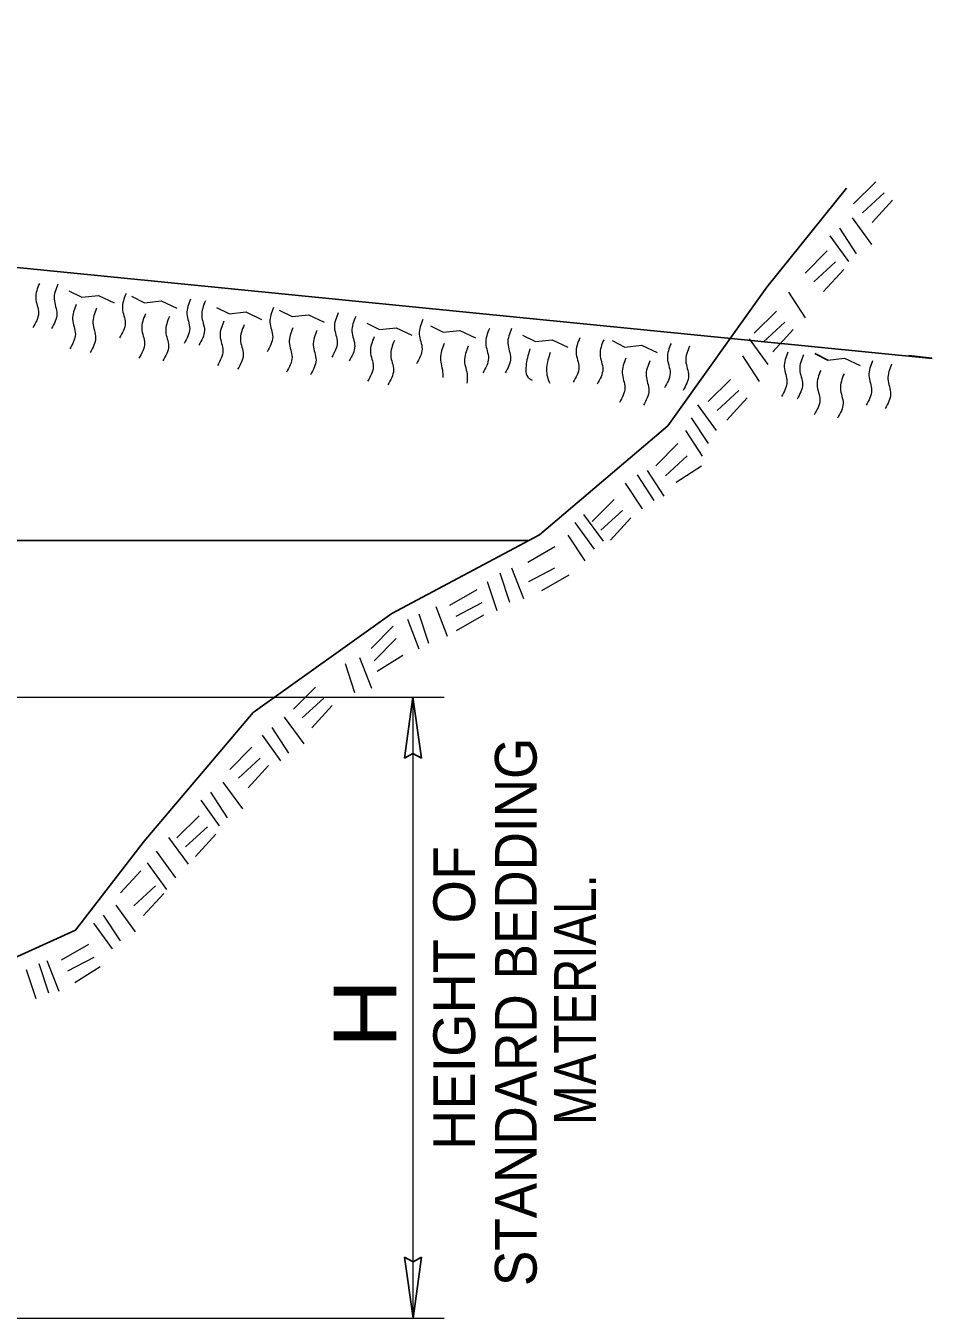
# Model space of a CAD drawing. Extents: x -23 to 389, y -283 to 18.
# Drawn here: x 240.22 to 268.07, y -79.93 to -40.23 of the extents above; entities that cross this region are included whole.
import ezdxf

# ---------------------------------------------------------------- set-up
doc = ezdxf.new("R2010")
doc.units = 0
doc.header["$LTSCALE"] = 0.62
doc.layers.add('1', color=7, linetype='Continuous', lineweight=13)

msp = doc.modelspace()

# ---------------------------------------------------------------- linework, layer by layer
at = {"layer": '1', "lineweight": 25}
for p, q in [((165.2656, -40.2308), (268.0735, -50.4443)), ((264.4717, -50.2984), (264.8683, -50.4968)), ((267.3562, -50.3527), (268.0627, -50.4427)), ((170.8738, -56.0448), (255.6697, -56.0448)), ((252.118, -60.8566), (251.8606, -62.7298)), ((252.118, -60.8566), (252.3754, -62.7298)), ((252.1198, -79.9281), (251.8624, -78.0548)), ((252.1198, -79.9281), (252.3773, -78.0548))]:
    msp.add_line(p, q, dxfattribs=at)
at = {"layer": '1'}
for p, q in [((265.6582, -45.7003), (266.3385, -45.0201)), ((265.9277, -45.9698), (266.5943, -45.3575)), ((266.226, -46.268), (266.8518, -45.5878)), ((265.2252, -46.4412), (265.7423, -47.2304)), ((265.6101, -46.1333), (266.2089, -46.9497)), ((264.927, -46.6819), (265.4983, -47.4709)), ((264.1667, -47.827), (264.8469, -47.1467)), ((264.4361, -48.0964), (265.1028, -47.4842)), ((264.7345, -48.3947), (265.3603, -47.7144)), ((263.6567, -48.4139), (264.1738, -49.2031)), ((243.4718, -48.5387), (243.8684, -48.7372)), ((243.8684, -48.7372), (244.3785, -48.6806)), ((244.3785, -48.6806), (244.8603, -48.9074)), ((248.0057, -48.9642), (248.4023, -49.1627)), ((248.4023, -49.1627), (248.9124, -49.106)), ((248.9124, -49.106), (249.3942, -49.3329)), ((262.6079, -49.6745), (263.2882, -48.9943)), ((252.6529, -49.4462), (253.0495, -49.6447)), ((253.0495, -49.6447), (253.5597, -49.5881)), ((253.5597, -49.5881), (254.0413, -49.8149)), ((262.8772, -49.9439), (263.544, -49.3317)), ((263.1755, -50.2423), (263.8015, -49.5621)), ((258.2352, -49.8999), (258.6318, -50.0984)), ((262.447, -49.8454), (263.0186, -50.6347)), ((258.6318, -50.0984), (259.142, -50.0417)), ((259.142, -50.0417), (259.6237, -50.2686)), ((262.2422, -50.3674), (262.7593, -51.1566)), ((264.8683, -50.4968), (265.3784, -50.4402)), ((265.3784, -50.4402), (265.8602, -50.6671)), ((261.1932, -51.7723), (261.8737, -51.0921)), ((261.4627, -52.0417), (262.1294, -51.4295)), ((260.8603, -51.8767), (261.4318, -52.6657)), ((261.761, -52.3401), (262.387, -51.6598)), ((260.6683, -52.2701), (261.1855, -53.0592)), ((260.4933, -52.6637), (261.0105, -53.4528)), ((259.5802, -53.7432), (260.2607, -53.0629)), ((259.8749, -54.0529), (260.5418, -53.4406)), ((259.3108, -53.8902), (259.8278, -54.6792)), ((260.2037, -54.2463), (260.9843, -53.7513)), ((258.6413, -54.2816), (259.1584, -55.0707)), ((259.0045, -54.0214), (259.5216, -54.8105)), ((257.6233, -55.4577), (258.3035, -54.7776)), ((257.8927, -55.7272), (258.5593, -55.115)), ((257.0883, -55.4872), (257.687, -56.3034)), ((257.3594, -55.2432), (257.9581, -56.0595)), ((258.1909, -56.0256), (258.8168, -55.3452)), ((256.8823, -55.8716), (257.3992, -56.6608)), ((254.6112, -56.0448), (255.6506, -56.0448)), ((255.6458, -56.7053), (256.479, -56.2242)), ((254.7905, -57.0342), (255.0855, -57.9302)), ((255.1429, -56.8753), (255.5099, -57.8188)), ((255.6794, -57.2958), (256.4819, -56.8769)), ((256.0833, -57.5803), (256.9164, -57.0992)), ((253.2544, -58.0272), (254.0876, -57.5461)), ((254.3968, -57.2967), (254.6918, -58.1927)), ((253.4469, -58.3639), (254.2494, -57.9451)), ((252.3018, -58.2965), (252.5969, -59.1927)), ((252.8206, -58.0665), (253.1684, -58.9766)), ((253.4587, -58.8051), (254.2918, -58.324)), ((250.8289, -59.3554), (251.5093, -58.6751)), ((251.9457, -58.4602), (252.2936, -59.3702)), ((250.9241, -59.7359), (251.6045, -59.0557)), ((250.0308, -59.817), (250.3259, -60.713)), ((250.4734, -59.6341), (250.8404, -60.5775)), ((251.0219, -60.0576), (251.8027, -59.5626)), ((248.443, -61.2218), (249.1234, -60.5416)), ((229.0243, -60.8562), (253.0813, -60.8562)), ((248.7124, -61.4913), (249.3792, -60.879)), ((249.0108, -61.7897), (249.6368, -61.1094)), ((252.1189, -60.8562), (252.1189, -79.9285)), ((248.1639, -61.472), (248.7628, -62.2884)), ((247.7791, -61.7801), (248.2961, -62.5692)), ((247.4807, -62.0207), (248.0524, -62.8098)), ((246.4897, -63.0696), (247.1699, -62.3891)), ((246.759, -63.3389), (247.4258, -62.7266)), ((247.0573, -63.6372), (247.6833, -62.9568)), ((246.2778, -63.464), (246.8767, -64.2804)), ((245.8929, -63.7719), (246.41, -64.5611)), ((245.5948, -64.0126), (246.1662, -64.8017)), ((244.8633, -65.1767), (245.5437, -64.4965)), ((245.1328, -65.4462), (245.7995, -64.8339)), ((245.4311, -65.7443), (246.057, -65.0642)), ((244.6068, -65.166), (245.2055, -65.9823)), ((244.2268, -65.5859), (244.8256, -66.4022)), ((243.1338, -66.8633), (243.7598, -66.1829)), ((243.9468, -65.9458), (244.5456, -66.7621)), ((243.5354, -67.2648), (244.2022, -66.6527)), ((243.8337, -67.5632), (244.4597, -66.8828)), ((242.9869, -67.2457), (243.5857, -68.0619)), ((242.3038, -67.7941), (242.8753, -68.5833)), ((242.602, -67.5536), (243.1191, -68.3428)), ((241.3221, -68.9199), (242.1553, -68.439)), ((240.6198, -69.0354), (240.9147, -69.9316)), ((240.8655, -68.9402), (241.2324, -69.8837)), ((241.5146, -69.2567), (242.3172, -68.8381)), ((240.2298, -69.2154), (240.5248, -70.1115)), ((241.7263, -69.6225), (242.5069, -69.1276)), ((229.0243, -79.9285), (253.0813, -79.9285))]:
    msp.add_line(p, q, dxfattribs=at)
at = {"layer": '1', "lineweight": 25}
for points in [[(265.4368, -45.2192), (262.9927, -48.26), (259.9518, -52.5132), (256.0065, -55.862), (251.4646, -58.287), (247.2113, -61.3277), (243.8626, -65.273), (241.7456, -68.0057), (238.3968, -69.5262), (235.0481, -71.0466), (231.1028, -73.1829), (229.2036, -73.9401)], [(252.3754, -62.7298), (252.1153, -62.5849), (251.8606, -62.7298)], [(251.8624, -78.0548), (252.1225, -78.1997), (252.3773, -78.0548)]]:
    msp.add_lwpolyline(points, dxfattribs=at)
at = {"layer": '1'}
for points in [[(241.5448, -48.3687), (241.9414, -48.5671), (242.4516, -48.5104), (242.9333, -48.7373)], [(246.0788, -48.8792), (246.4754, -49.0776), (246.9855, -49.0209), (247.4673, -49.2478)], [(250.6977, -49.3613), (251.0943, -49.5597), (251.6044, -49.5031), (252.0861, -49.73)], [(255.4866, -49.73), (255.8833, -49.9284), (256.3933, -49.8717), (256.8751, -50.0987)]]:
    msp.add_lwpolyline(points, dxfattribs=at)
for points in [[(240.6379, -48.1417), (240.5247, -48.5954), (240.6097, -49.0492), (240.4396, -49.5029)], [(241.2048, -48.1701), (241.0914, -48.6238), (241.1764, -49.0776), (241.0063, -49.5313)], [(241.7715, -48.794), (241.6582, -49.2477), (241.7432, -49.7015), (241.5732, -50.1552)], [(243.3016, -48.4536), (243.1883, -48.9073), (243.2733, -49.3611), (243.1033, -49.8148)], [(245.2852, -48.6237), (245.1719, -49.0775), (245.2568, -49.5312), (245.0868, -49.985)], [(245.7387, -48.6806), (245.6253, -49.1343), (245.7103, -49.5881), (245.5403, -50.0418)], [(242.3948, -48.9073), (242.2815, -49.3611), (242.3665, -49.8148), (242.1965, -50.2686)], [(243.8967, -49.0775), (243.7834, -49.5312), (243.8684, -49.985), (243.6983, -50.4387)], [(244.6334, -49.1626), (244.5202, -49.6163), (244.6051, -50.0701), (244.4351, -50.5238)], [(247.8355, -48.879), (247.7223, -49.3327), (247.8072, -49.7865), (247.6372, -50.2402)], [(249.8191, -49.0492), (249.7058, -49.5029), (249.7908, -49.9567), (249.6208, -50.4104)], [(250.3576, -49.1627), (250.2443, -49.6165), (250.3293, -50.0702), (250.1592, -50.524)], [(246.3054, -49.3045), (246.1922, -49.7582), (246.2771, -50.212), (246.1071, -50.6657)], [(246.9288, -49.4178), (246.8155, -49.8716), (246.9004, -50.3253), (246.7304, -50.7791)], [(248.4307, -49.5029), (248.3173, -49.9567), (248.4023, -50.4104), (248.2323, -50.8642)], [(249.1673, -49.588), (249.0541, -50.0417), (249.139, -50.4955), (248.969, -50.9492)], [(252.4261, -49.2477), (252.3128, -49.7015), (252.3978, -50.1552), (252.2278, -50.609)], [(254.4663, -49.5312), (254.353, -49.985), (254.438, -50.4387), (254.268, -50.8925)], [(255.1465, -49.5314), (255.0332, -49.9852), (255.1182, -50.4389), (254.9482, -50.8927)], [(250.9243, -49.7867), (250.811, -50.2404), (250.896, -50.6942), (250.726, -51.1479)], [(251.5477, -49.9), (251.4343, -50.3537), (251.5193, -50.8075), (251.3493, -51.2612)], [(253.0778, -49.985), (252.9646, -50.4387), (253.0354, -50.9209), (253.0354, -51.0344)], [(257.2433, -49.8149), (257.1301, -50.2687), (257.2151, -50.7224), (257.045, -51.1762)], [(257.9801, -49.8717), (257.8668, -50.3254), (257.9518, -50.7792), (257.7818, -51.2329)], [(260.0487, -49.9849), (259.9353, -50.4387), (260.0203, -50.8924), (259.8503, -51.3462)], [(253.8146, -50.0701), (253.7013, -50.5238), (253.7863, -50.9776), (253.7722, -51.2045)], [(255.7133, -50.1553), (255.6, -50.6091), (255.6849, -51.0628), (255.784, -51.1195)], [(256.3366, -50.2687), (256.2233, -50.7224), (256.3083, -51.1762), (256.3225, -51.2045)], [(260.6154, -50.07), (260.5021, -50.5237), (260.5871, -50.9775), (260.4171, -51.4312)], [(263.6407, -50.2558), (263.5274, -50.7096), (263.6123, -51.1633), (263.4423, -51.6171)], [(264.1185, -50.3355), (264.0052, -50.7892), (264.0902, -51.243), (263.9201, -51.6967)], [(258.6602, -50.4387), (258.5468, -50.8924), (258.6318, -51.3462), (258.4618, -51.7999)], [(259.3969, -50.5237), (259.2836, -50.9775), (259.3686, -51.4312), (259.1985, -51.885)], [(266.2413, -50.5215), (266.1281, -50.9752), (266.2131, -51.429), (266.043, -51.8827)], [(266.8252, -50.6277), (266.7119, -51.0815), (266.7968, -51.5352), (266.6268, -51.989)], [(264.6493, -50.8137), (264.5359, -51.2674), (264.6209, -51.7212), (264.4508, -52.1749)], [(265.3657, -50.9199), (265.2524, -51.3737), (265.3373, -51.8274), (265.1673, -52.2812)]]:
    msp.add_spline(points, degree=3, dxfattribs=at)

# ---------------------------------------------------------------- texts
for s, height, width, p in [('STANDARD BEDDING', 1.283, 0.95, (255.9198, -78.9433)), ('MATERIAL.', 1.283, 0.85, (257.7397, -73.9923)), ('H', 1.925, 1.15, (251.6082, -71.6375))]:
    msp.add_text(s, height=height, rotation=90, dxfattribs=dict(at, width=width)).set_placement(p)
msp.add_text('HEIGHT OF', height=1.283, rotation=90, dxfattribs=at).set_placement((254.0278, -74.7633))

doc.saveas('drawing.dxf')
